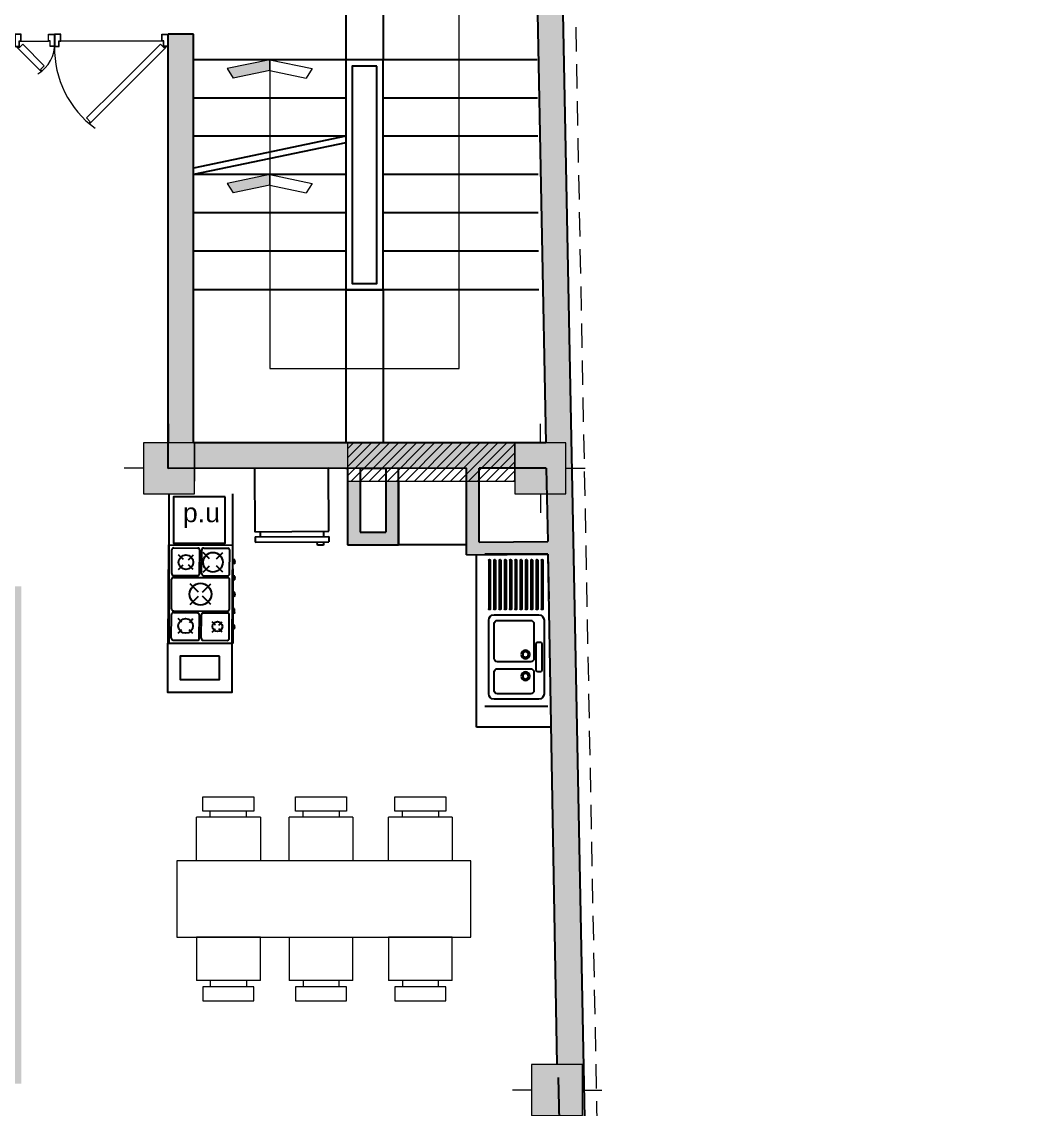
# Model space of a CAD drawing. Header units: inches. Extents: x 70 to 1974, y -315 to 363.
# Drawn here: x 1305.97 to 1313.92, y 227.48 to 236.01 of the extents above; entities that cross this region are included whole.
import ezdxf

# ---------------------------------------------------------------- set-up
doc = ezdxf.new("R2010")
doc.units = ezdxf.units.IN
doc.header["$MEASUREMENT"] = 0
doc.linetypes.add('DASHDOT', pattern=[1, 0.5, -0.25, 0, -0.25])
doc.linetypes.add('DASHED2', pattern=[9.525, 6.35, -3.175])
for name, color, linetype, lineweight in [('1', 19, 'Continuous', 5), ('coulmn', 146, 'Continuous', 13), ('FURN', 155, 'Continuous', 13), ('hidden line', 252, 'Continuous', 5), ('LAYER1', 8, 'Continuous', 9)]:
    doc.layers.add(name, color=color, linetype=linetype, lineweight=lineweight)
doc.layers.add('AX', color=7, linetype='Continuous', lineweight=18, true_color=0xb7ad8f)
for name, color, linetype in [('elev', 8, 'Continuous'), ('fer', 8, 'Continuous'), ('fernesher  01', 8, 'Continuous'), ('Fur', 1, 'Continuous')]:
    doc.layers.add(name, color=color, linetype=linetype)
doc.styles.add('dimention-1', font='arial.ttf', dxfattribs={"height": 1})

# ---------------------------------------------------------------- blocks, each defined once
blk = doc.blocks.new('k1')
at = {"true_color": 0x636466}
h = blk.add_hatch(color=251, dxfattribs=at)
h.dxf.hatch_style = 1
h.paths.add_polyline_path([(-461.0846, -161.5584), (-462.6065, -161.5584), (-462.6065, -162.181), (-462.6065, -162.181), (-462.6065, -162.3188), (-462.4682, -162.3188), (-462.4682, -161.6968), (-461.2229, -161.6968), (-461.2229, -162.942), (-461.0846, -162.942), (-461.0846, -162.8037)])
h.paths.add_polyline_path([(-460.3927, -161.6968), (-459.1475, -161.6968), (-459.1475, -162.942), (-457.907, -162.942), (-457.907, -162.8037), (-459.0091, -162.8037), (-459.0091, -161.5584), (-460.5311, -161.5584), (-460.5311, -162.181), (-461.0846, -162.181), (-461.0846, -162.3194), (-460.3927, -162.3194)])
h.paths.add_polyline_path([(-459.7009, -162.3194), (-459.1475, -162.3194), (-459.1475, -162.181), (-459.8393, -162.181), (-459.8393, -162.8037), (-461.0846, -162.8037), (-461.0846, -162.942), (-459.7009, -162.942)], flags=17)
h.paths.add_polyline_path([(-458.3173, -161.6968), (-457.072, -161.6968), (-457.0735, -162.2633), (-457.0043, -162.2633), (-456.9351, -162.2631), (-456.9337, -161.5584), (-458.4557, -161.5584), (-458.4557, -162.181), (-459.0091, -162.181), (-459.0091, -162.3194), (-458.3173, -162.3194)])
h.paths.add_polyline_path([(-457.434, -165.0145), (-453.6596, -165.0145), (-453.6596, -164.5635), (-457.434, -164.5635)], flags=9)
h.paths.add_polyline_path([(-466.4646, -178.781), (-469.7624, -178.781), (-469.7624, -178.172), (-466.4646, -178.172)], flags=9)
h.paths.add_polyline_path([(-465.7865, -177.1188), (-468.3426, -177.1188), (-468.3426, -176.3458), (-465.7865, -176.3458)], flags=9)
h.paths.add_polyline_path([(-466.6372, -172.2588), (-468.4262, -172.2588), (-468.4262, -171.5854), (-466.6372, -171.5854)], flags=9)
h.paths.add_polyline_path([(-467.4058, -174.7927), (-469.1563, -174.7927), (-469.1563, -174.3652), (-467.4058, -174.3652)], flags=9)
h.paths.add_polyline_path([(-466.5791, -173.4899), (-469.3301, -173.4899), (-469.3301, -173.0249), (-466.5791, -173.0249)], flags=9)
h.paths.add_polyline_path([(-469.0047, -195.6182), (-468.5367, -195.6499), (-468.4415, -195.1099), (-468.9095, -195.0782)], flags=9)
h.paths.add_polyline_path([(-465.4248, -183.2086), (-468.8542, -183.2375), (-468.859, -182.6675), (-465.4296, -182.6386)], flags=9)
h.paths.add_polyline_path([(-469.3327, -170.5279), (-465.1389, -170.5279), (-465.1389, -170.0268), (-469.3327, -170.0268)], flags=9)
h.paths.add_polyline_path([(-469.4484, -194.8322), (-468.9804, -194.864), (-468.8852, -194.324), (-469.3532, -194.2922)], flags=9)
h.paths.add_polyline_path([(-467.2761, -194.8572), (-468.7185, -194.8693), (-468.7236, -194.2619), (-467.2812, -194.2497)], flags=9)
h.paths.add_polyline_path([(-464.4483, -194.8452), (-465.6532, -194.8554), (-465.658, -194.2854), (-464.4531, -194.2752)], flags=9)
h.paths.add_polyline_path([(-466.8236, -194.8161), (-465.8001, -194.8479), (-465.7049, -194.3079), (-466.7283, -194.2761)], flags=9)
h.paths.add_polyline_path([(-468.6542, -184.4538), (-467.9788, -184.4761), (-467.9121, -184.093), (-468.5875, -184.0708)], flags=9)
h.paths.add_polyline_path([(-468.0005, -184.2226), (-467.9115, -184.2308), (-467.8869, -184.09), (-467.976, -184.0818)], flags=9)
h.paths.add_polyline_path([(-469.3709, -184.1154), (-469.3068, -184.1217), (-469.2877, -184.0123), (-469.3518, -184.0059)], flags=9)
h.paths.add_polyline_path([(-469.4589, -184.4456), (-469.3558, -184.4539), (-469.3307, -184.3103), (-469.4338, -184.3019)], flags=9)
h.paths.add_polyline_path([(-469.5642, -184.3939), (-468.6423, -184.4137), (-468.583, -184.0728), (-469.5048, -184.053)], flags=9)
h.paths.add_polyline_path([(-468.6139, -183.8392), (-467.9386, -183.8615), (-467.8718, -183.4785), (-468.5472, -183.4562)], flags=9)
h.paths.add_polyline_path([(-467.9602, -183.5893), (-467.8711, -183.5975), (-467.8466, -183.4567), (-467.9356, -183.4486)], flags=9)
h.paths.add_polyline_path([(-469.3753, -183.5029), (-469.3112, -183.5093), (-469.2922, -183.3999), (-469.3563, -183.3935)], flags=9)
h.paths.add_polyline_path([(-469.4633, -183.8331), (-469.3602, -183.8415), (-469.3352, -183.6978), (-469.4383, -183.6895)], flags=9)
h.paths.add_polyline_path([(-469.5687, -183.7814), (-468.6468, -183.8012), (-468.5875, -183.4604), (-469.5093, -183.4406)], flags=9)
h.paths.add_polyline_path([(-464.47, -193.0711), (-466.41, -193.0875), (-466.415, -192.4875), (-464.4751, -192.4711)], flags=9)
h.paths.add_polyline_path([(-464.4471, -179.8895), (-467.4444, -179.9148), (-467.4494, -179.3223), (-464.4521, -179.297)], flags=9)
h.paths.add_polyline_path([(-464.457, -175.972), (-466.6844, -175.9908), (-466.6894, -175.3983), (-464.462, -175.3795)], flags=9)
h.paths.add_polyline_path([(-464.4659, -178.7758), (-466.5484, -178.7933), (-466.5535, -178.1859), (-464.4711, -178.1683)], flags=9)
h.paths.add_polyline_path([(-464.4666, -174.8525), (-466.289, -174.8679), (-466.294, -174.2754), (-464.4716, -174.26)], flags=9)
h.paths.add_polyline_path([(-464.4687, -173.5351), (-466.4711, -173.552), (-466.476, -172.9745), (-464.4735, -172.9576)], flags=9)
h.paths.add_polyline_path([(-464.498, -172.0947), (-465.5354, -172.1034), (-465.539, -171.6759), (-464.5016, -171.6672)], flags=9)
h.paths.add_polyline_path([(-464.487, -190.9788), (-466.5209, -190.9788), (-466.5209, -190.4838), (-464.487, -190.4838)], flags=9)
h.paths.add_polyline_path([(-464.361, -186.5578), (-469.8351, -186.604), (-469.84, -186.0269), (-464.3658, -185.9807)], flags=9)
h.paths.add_polyline_path([(-464.4788, -192.0283), (-465.4211, -192.0283), (-465.4211, -191.4476), (-464.4788, -191.4476)], flags=9)
h.paths.add_polyline_path([(-464.4729, -195.6192), (-466.4129, -195.6356), (-466.4173, -195.1106), (-464.4774, -195.0942)], flags=9)
h.paths.add_polyline_path([(-467.7853, -195.7628), (-468.3703, -195.7628), (-468.3703, -194.9678), (-467.7853, -194.9678)], flags=9)
h.paths.add_polyline_path([(-466.5666, -185.6325), (-467.5813, -185.6325), (-467.5813, -185.1645), (-466.5666, -185.1645)], flags=9)
h.paths.add_polyline_path([(-464.4327, -185.5774), (-466.2107, -185.5924), (-466.2141, -185.194), (-464.436, -185.179)], flags=9)
h.paths.add_polyline_path([(-465.6546, -185.0812), (-469.0091, -185.0812), (-469.0091, -184.6089), (-465.6546, -184.6089)], flags=9)
h.paths.add_polyline_path([(-466.2428, -184.4307), (-467.9102, -184.4448), (-467.9133, -184.0854), (-466.2458, -184.0713)], flags=9)
h.paths.add_polyline_path([(-466.2566, -183.7842), (-467.5346, -183.795), (-467.538, -183.3956), (-466.2599, -183.3848)], flags=9)
h.paths.add_polyline_path([(-465.0273, -184.3294), (-465.4483, -184.3329), (-465.4513, -183.9785), (-465.0303, -183.9749)], flags=9)
h.paths.add_polyline_path([(-464.3973, -183.8968), (-466.0498, -183.9107), (-466.0528, -183.5562), (-464.4003, -183.5423)], flags=9)
h.paths.add_polyline_path([(-464.455, -185.0631), (-465.6467, -185.0732), (-465.6499, -184.6851), (-464.4582, -184.6751)], flags=9)
h.paths.add_polyline_path([(-469.6945, -185.0329), (-469.0256, -185.0536), (-468.9633, -184.7007), (-469.6323, -184.6799)], flags=9)
h.paths.add_polyline_path([(-454.5593, -188.4483), (-454.6086, -188.4483), (-454.6086, -188.3003), (-454.5593, -188.3003)], flags=9)
h.paths.add_polyline_path([(-453.4972, -188.5378), (-454.5503, -188.5378), (-454.5503, -188.1414), (-453.4972, -188.1414)], flags=9)
h.paths.add_polyline_path([(-454.1227, -187.4118), (-454.172, -187.4118), (-454.172, -187.2638), (-454.1227, -187.2638)], flags=9)
h.paths.add_polyline_path([(-453.4705, -187.5187), (-454.1053, -187.5187), (-454.1053, -187.0937), (-453.4705, -187.0937)], flags=9)
h.paths.add_polyline_path([(-453.9631, -180.2095), (-454.0124, -180.2095), (-454.0124, -180.0615), (-453.9631, -180.0615)], flags=9)
h.paths.add_polyline_path([(-453.745, -181.0596), (-453.7944, -181.0596), (-453.7944, -180.9116), (-453.745, -180.9116)], flags=9)
h.paths.add_polyline_path([(-453.8343, -182.0033), (-453.8837, -182.0033), (-453.8837, -181.8553), (-453.8343, -181.8553)], flags=9)
h.paths.add_polyline_path([(-454.2191, -183.8516), (-454.2685, -183.8516), (-454.2685, -183.7036), (-454.2191, -183.7036)], flags=9)
h.paths.add_polyline_path([(-454.3381, -184.7282), (-454.3874, -184.7282), (-454.3874, -184.5803), (-454.3381, -184.5803)], flags=9)
h.paths.add_polyline_path([(-453.4934, -186.5421), (-454.1745, -186.5421), (-454.1745, -186.1171), (-453.4934, -186.1171)], flags=9)
h.paths.add_polyline_path([(-452.9888, -187.4826), (-453.5455, -187.4826), (-453.5455, -187.1401), (-452.9888, -187.1401)], flags=9)
h.paths.add_polyline_path([(-452.9888, -186.4979), (-453.5455, -186.4979), (-453.5455, -186.1555), (-452.9888, -186.1555)], flags=9)
h.paths.add_polyline_path([(-452.9803, -184.8325), (-454.3481, -184.8325), (-454.3481, -184.3829), (-452.9803, -184.3829)], flags=9)
h.paths.add_polyline_path([(-452.9468, -184.0507), (-454.226, -184.0507), (-454.226, -183.5072), (-452.9468, -183.5072)], flags=9)
h.paths.add_polyline_path([(-453.1169, -182.1053), (-453.8089, -182.1053), (-453.8089, -181.6802), (-453.1169, -181.6802)], flags=9)
h.paths.add_polyline_path([(-453.136, -181.1745), (-453.7422, -181.1745), (-453.7422, -180.729), (-453.136, -180.729)], flags=9)
h.paths.add_polyline_path([(-453.001, -180.3219), (-453.9383, -180.3219), (-453.9383, -179.8723), (-453.001, -179.8723)], flags=9)
h.paths.add_polyline_path([(-452.9331, -173.2627), (-456.203, -173.3197), (-456.2193, -172.3875), (-452.9494, -172.3304)], flags=9)
h.paths.add_polyline_path([(-452.992, -185.4166), (-454.0463, -185.4166), (-454.0463, -185.1486), (-452.992, -185.1486)], flags=9)
h.paths.add_polyline_path([(-452.9712, -185.9599), (-453.9002, -185.9599), (-453.9002, -185.69), (-452.9712, -185.69)], flags=9)
h.paths.add_polyline_path([(-452.9423, -190.734), (-453.6863, -190.734), (-453.6863, -190.4296), (-452.9423, -190.4296)], flags=9)
h.paths.add_polyline_path([(-452.9888, -188.5324), (-453.5455, -188.5324), (-453.5455, -188.1899), (-452.9888, -188.1899)], flags=9)
h.paths.add_polyline_path([(-454.1582, -186.4325), (-454.2075, -186.4325), (-454.2075, -186.2845), (-454.1582, -186.2845)], flags=9)
h.paths.add_polyline_path([(-454.4433, -190.8044), (-455.4942, -190.8044), (-455.4942, -190.3918), (-454.4433, -190.3918)], flags=9)
h.paths.add_polyline_path([(-452.955, -190.1558), (-453.7048, -190.1558), (-453.7048, -189.8345), (-452.955, -189.8345)], flags=9)
h.paths.add_polyline_path([(-455.3858, -190.1388), (-454.5791, -190.1388), (-454.5791, -189.8611), (-455.3858, -189.8611)], flags=9)
h.paths.add_polyline_path([(-453.0879, -175.6578), (-455.011, -175.6578), (-455.011, -175.326), (-453.0879, -175.326)], flags=9)
blk = doc.blocks.new('DBLDR120K')
at = {"linetype": 'Continuous'}
for p, q in [((-1.1397, -0.0777), (-1.1686, -0.1067)), ((-0.4028, -0.4202), (-0.0603, -0.0777)), ((-0.0603, -0.0777), (-0.0314, -0.1067)), ((-1.18, -0.096), (-1.1857, -0.1017)), ((-1.1857, -0.1017), (-0.9948, -0.2926)), ((-1.169, -0.107), (-1.18, -0.096)), ((-0.0143, -0.1017), (-0.3678, -0.4552)), ((-0.031, -0.107), (-0.02, -0.096)), ((-0.02, -0.096), (-0.0143, -0.1017)), ((-1.0001, -0.2759), (-0.9708, -0.2466)), ((-0.9891, -0.287), (-1.0001, -0.2759)), ((-0.9948, -0.2926), (-0.9891, -0.287)), ((-0.6393, -0.6567), (-0.4028, -0.4202)), ((-0.3678, -0.4552), (-0.6153, -0.7027)), ((-0.61, -0.686), (-0.6393, -0.6567)), ((-0.621, -0.697), (-0.61, -0.686)), ((-0.6153, -0.7027), (-0.621, -0.697))]:
    blk.add_line(p, q, dxfattribs=at)
for p, q in [((-1.1519, -0.0545), (-0.9381, -0.0545)), ((-1.1397, -0.0777), (-0.9708, -0.2466)), ((-0.0481, -0.0545), (-0.8419, -0.0545))]:
    blk.add_line(p, q)
for points in [[(-1.1519, -0.0545), (-1.1519, 0), (-1.2, 0), (-1.2, -0.096), (-1.1644, -0.096), (-1.1644, -0.0545)], [(-0.9381, -0.0545), (-0.9381, 0), (-0.89, 0), (-0.89, -0.096), (-0.9256, -0.096), (-0.9256, -0.0545)], [(-0.8419, -0.0545), (-0.8419, 0), (-0.89, 0), (-0.89, -0.096), (-0.8544, -0.096), (-0.8544, -0.0545)], [(-0.0481, -0.0545), (-0.0481, 0), (0, 0), (0, -0.096), (-0.0356, -0.096), (-0.0356, -0.0545)], [(-1.1539, -0.0525), (-1.1539, -0.002), (-1.198, -0.002), (-1.198, -0.094), (-1.1664, -0.094), (-1.1664, -0.0525)], [(-0.9361, -0.0525), (-0.9361, -0.002), (-0.892, -0.002), (-0.892, -0.094), (-0.9236, -0.094), (-0.9236, -0.0525)], [(-0.8439, -0.0525), (-0.8439, -0.002), (-0.888, -0.002), (-0.888, -0.094), (-0.8564, -0.094), (-0.8564, -0.0525)], [(-0.0461, -0.0525), (-0.0461, -0.002), (-0.002, -0.002), (-0.002, -0.094), (-0.0336, -0.094), (-0.0336, -0.0525)]]:
    blk.add_lwpolyline(points, close=True, dxfattribs=at)
for centre, radius, start, end in [((-1.6655, -0.1105), 0.7756, 8.04146, 8.19069), ((-0.1145, -0.1105), 0.7756, 171.80931, 171.95854), ((-1.154, -0.0815), 0.2645, 300.4974, 3.14148), ((-0.1145, -0.1105), 0.7756, 178.92853, 233.96606)]:
    blk.add_arc(centre, radius, start, end)
blk = doc.blocks.new('FLASH2')
at = {"linetype": 'Continuous'}
blk.add_hatch(color=0, dxfattribs=at).paths.add_polyline_path([(-0.0841, 0), (0, 0), (-0.0697, 0.3324), (-0.1439, 0.2855)])
at = {"color": 0, "linetype": 'Continuous'}
for p, q in [((-0.0697, 0.3324), (-0.1439, 0.2855)), ((-0.0841, 0), (-0.1439, 0.2855)), ((0, 0), (-0.0697, 0.3324)), ((-0.0841, 0), (-0.1439, -0.2855)), ((-0.0841, 0), (0, 0)), ((0, 0), (-0.0697, -0.3324)), ((-0.0697, -0.3324), (-0.1439, -0.2855))]:
    blk.add_line(p, q, dxfattribs=at)
blk = doc.blocks.new('AAAA')
at = {"layer": 'AX'}
h = blk.add_hatch(color=256, dxfattribs=at)
h.dxf.hatch_style = 1
h.paths.add_polyline_path([(0.7004, 0.6232), (0.3004, 0.6232), (0.3004, 0.2232), (0.7004, 0.2232)])
at = {"layer": 'AX', "linetype": 'DASHDOT'}
for p, q in [((0.5004, 0.6232), (0.5004, 0.7732)), ((0.3004, 0.4232), (0.1504, 0.4232)), ((0.7004, 0.4232), (0.8504, 0.4232)), ((0.5004, 0.2232), (0.5004, 0.0732))]:
    blk.add_line(p, q, dxfattribs=at)
at = {"layer": 'AX'}
blk.add_lwpolyline([(0.3004, 0.2232), (0.7004, 0.2232), (0.7004, 0.6232), (0.3004, 0.6232)], close=True, dxfattribs=at)
blk = doc.blocks.new('st2')
at = {"layer": 'AX', "linetype": 'Continuous'}
h = blk.add_hatch(dxfattribs=at)
h.set_pattern_fill('ANSI31', color=256, scale=0.4)
h.paths.add_polyline_path([(371.3645, 58.031), (371.3645, 57.731), (372.6773, 57.731), (372.6773, 58.031)])
blk.add_line((371.3645, 58.031), (371.3645, 57.731), dxfattribs=at)
for points in [[(370.1645, 58.031), (370.1645, 57.731)], [(371.3645, 57.731), (372.6773, 57.731), (372.6773, 58.031), (371.3645, 58.031)]]:
    blk.add_lwpolyline(points, dxfattribs=at)
for p in [(369.4641, 57.4078), (372.3769, 57.4078), (372.5078, 52.5309)]:
    blk.add_blockref('AAAA', p, dxfattribs=at)
blk = doc.blocks.new('REFREJRATOR')
at = {"layer": 'fer', "linetype": 'Continuous'}
for p, q in [((0, 0), (-0.6433, 0)), ((-0.6433, 0), (-0.6433, -0.5514)), ((0, -0.5514), (0, 0)), ((-0.6433, -0.5514), (0, -0.5514)), ((-0.5974, -0.5514), (-0.5974, -0.5974)), ((-0.046, -0.5514), (-0.046, -0.5974)), ((-0.6433, -0.5974), (-0.6433, -0.6433)), ((-0.6433, -0.5974), (0, -0.5974)), ((-0.6433, -0.6433), (0, -0.6433)), ((-0.1007, -0.6712), (-0.1007, -0.6433)), ((-0.0472, -0.6433), (-0.0472, -0.6712)), ((0, -0.5974), (0, -0.6433)), ((-0.0472, -0.6712), (-0.1007, -0.6712))]:
    blk.add_line(p, q, dxfattribs=at)
blk = doc.blocks.new('GAZ')
at = {"layer": '1'}
h = blk.add_hatch(color=256, dxfattribs=at)
h.paths.add_polyline_path([(-0.853, -0.65), (-0.853, -0.674), (-0.813, -0.674), (-0.813, -0.65)])
h.paths.add_polyline_path([(-0.647, -0.674), (-0.647, -0.65), (-0.687, -0.65), (-0.687, -0.674)])
h.paths.add_polyline_path([(-0.48, -0.674), (-0.48, -0.65), (-0.52, -0.65), (-0.52, -0.674)])
h.paths.add_polyline_path([(-0.313, -0.674), (-0.313, -0.65), (-0.353, -0.65), (-0.353, -0.674)])
h.paths.add_polyline_path([(-0.187, -0.65), (-0.187, -0.674), (-0.147, -0.674), (-0.147, -0.65)])
at = {"layer": 'fer', "linetype": 'Continuous'}
for p, q in [((-1, 0), (0, 0)), ((-1, 0), (-1, -0.65)), ((0, 0), (0, -0.65)), ((-1, -0.65), (0, -0.65))]:
    blk.add_line(p, q, dxfattribs=at)
at = {"layer": 'fernesher  01', "linetype": 'Continuous'}
for p, q in [((-0.97, -0.05), (-0.97, -0.295)), ((-0.95, -0.03), (-0.71, -0.03)), ((-0.9, -0.1), (-0.863, -0.138)), ((-0.788, -0.138), (-0.75, -0.1)), ((-0.69, -0.05), (-0.69, -0.295)), ((-0.67, -0.05), (-0.67, -0.6)), ((-0.65, -0.03), (-0.35, -0.03)), ((-0.33, -0.05), (-0.33, -0.6)), ((-0.31, -0.05), (-0.31, -0.295)), ((-0.29, -0.03), (-0.05, -0.03)), ((-0.25, -0.1), (-0.202, -0.148)), ((-0.149, -0.149), (-0.1, -0.1)), ((-0.03, -0.05), (-0.03, -0.295)), ((-0.9, -0.25), (-0.863, -0.213)), ((-0.788, -0.213), (-0.75, -0.25)), ((-0.606, -0.219), (-0.521, -0.304)), ((-0.479, -0.304), (-0.394, -0.219)), ((-0.25, -0.25), (-0.202, -0.202)), ((-0.149, -0.201), (-0.1, -0.25)), ((-0.95, -0.315), (-0.71, -0.315)), ((-0.29, -0.315), (-0.05, -0.315)), ((-0.97, -0.355), (-0.97, -0.6)), ((-0.95, -0.335), (-0.71, -0.335)), ((-0.69, -0.355), (-0.69, -0.6)), ((-0.606, -0.431), (-0.521, -0.346)), ((-0.479, -0.346), (-0.394, -0.431)), ((-0.31, -0.355), (-0.31, -0.6)), ((-0.29, -0.335), (-0.05, -0.335)), ((-0.274, -0.35), (-0.209, -0.415)), ((-0.138, -0.415), (-0.074, -0.35)), ((-0.03, -0.355), (-0.03, -0.6)), ((-0.887, -0.447), (-0.851, -0.481)), ((-0.887, -0.548), (-0.851, -0.514)), ((-0.816, -0.481), (-0.78, -0.447)), ((-0.816, -0.514), (-0.78, -0.548)), ((-0.274, -0.55), (-0.209, -0.485)), ((-0.138, -0.485), (-0.074, -0.55)), ((-0.95, -0.62), (-0.71, -0.62)), ((-0.853, -0.674), (-0.853, -0.65)), ((-0.853, -0.674), (-0.853, -0.65)), ((-0.853, -0.674), (-0.853, -0.65)), ((-0.813, -0.674), (-0.813, -0.65)), ((-0.687, -0.674), (-0.687, -0.65)), ((-0.65, -0.62), (-0.35, -0.62)), ((-0.647, -0.674), (-0.647, -0.65)), ((-0.52, -0.674), (-0.52, -0.65)), ((-0.48, -0.674), (-0.48, -0.65)), ((-0.353, -0.674), (-0.353, -0.65)), ((-0.313, -0.674), (-0.313, -0.65)), ((-0.29, -0.62), (-0.05, -0.62)), ((-0.187, -0.674), (-0.187, -0.65)), ((-0.147, -0.674), (-0.147, -0.65)), ((-0.853, -0.674), (-0.813, -0.674)), ((-0.687, -0.674), (-0.647, -0.674)), ((-0.52, -0.674), (-0.48, -0.674)), ((-0.353, -0.674), (-0.313, -0.674)), ((-0.187, -0.674), (-0.147, -0.674))]:
    blk.add_line(p, q, dxfattribs=at)
for points in [[(-0.851, -0.48), (-0.851, -0.481)], [(-0.851, -0.514), (-0.851, -0.515)], [(-0.816, -0.481), (-0.816, -0.48)], [(-0.816, -0.515), (-0.816, -0.514)]]:
    blk.add_lwpolyline(points, dxfattribs=at)
for centre, radius in [((-0.825, -0.175), 0.075), ((-0.175, -0.175), 0.075), ((-0.5, -0.325), 0.111), ((-0.174, -0.45), 0.1), ((-0.829, -0.5), 0.05)]:
    blk.add_circle(centre, radius, dxfattribs=at)
for centre, start, end in [((-0.95, -0.05), 90, 180), ((-0.71, -0.05), 0, 90), ((-0.65, -0.05), 90, 180), ((-0.35, -0.05), 0, 90), ((-0.29, -0.05), 90, 180), ((-0.05, -0.05), 0, 90), ((-0.95, -0.295), 180, 270), ((-0.71, -0.295), 270, 0), ((-0.29, -0.295), 180, 270), ((-0.05, -0.295), 270, 360), ((-0.95, -0.355), 90, 180), ((-0.71, -0.355), 0, 90), ((-0.29, -0.355), 90, 180), ((-0.05, -0.355), 0, 90), ((-0.95, -0.6), 180, 270), ((-0.71, -0.6), 270, 0), ((-0.65, -0.6), 180, 270), ((-0.35, -0.6), 270, 0), ((-0.29, -0.6), 180, 270), ((-0.05, -0.6), 270, 0)]:
    blk.add_arc(centre, 0.02, start, end, dxfattribs=at)
for p in [(-0.833, -0.674), (-0.687, -0.674), (-0.5, -0.674), (-0.333, -0.674), (-0.167, -0.674)]:
    blk.add_point(p, dxfattribs=at)
blk = doc.blocks.new('eg')
at = {"layer": 'Fur', "color": 252}
for p, q in [((0, 0.5), (0, 0)), ((0.6834, 0.4686), (0.1003, 0.4686)), ((0.2746, 0.4397), (0.2746, 0.42)), ((0.4966, 0.4521), (0.2871, 0.4521)), ((0.509, 0.42), (0.509, 0.4397)), ((1.1564, 0.4602), (0.7731, 0.4602)), ((1.1564, 0.4477), (0.7731, 0.4477)), ((1.2043, 0.5), (1.2043, 0)), ((0.0584, 0.4267), (0.0584, 0.0733)), ((0.1, 0.3632), (0.1, 0.1005)), ((0.2735, 0.3889), (0.1257, 0.3889)), ((0.2871, 0.4076), (0.4966, 0.4076)), ((0.2992, 0.1005), (0.2992, 0.3632)), ((0.3531, 0.3632), (0.3531, 0.1005)), ((0.6556, 0.3889), (0.3788, 0.3889)), ((0.6813, 0.1005), (0.6813, 0.3632)), ((0.7252, 0.0733), (0.7252, 0.4267)), ((1.1564, 0.4186), (0.7731, 0.4186)), ((1.1564, 0.4061), (0.7731, 0.4061)), ((1.1564, 0.3769), (0.7731, 0.3769)), ((1.1564, 0.3644), (0.7731, 0.3644)), ((1.1564, 0.3352), (0.7731, 0.3352)), ((1.1564, 0.3227), (0.7731, 0.3227)), ((1.1564, 0.2936), (0.7731, 0.2936)), ((1.1564, 0.2811), (0.7731, 0.2811)), ((1.1564, 0.2519), (0.7731, 0.2519)), ((1.1564, 0.2394), (0.7731, 0.2394)), ((1.1564, 0.2102), (0.7731, 0.2102)), ((1.1564, 0.1977), (0.7731, 0.1977)), ((1.1564, 0.1686), (0.7731, 0.1686)), ((1.1564, 0.1561), (0.7731, 0.1561)), ((1.1564, 0.1269), (0.7731, 0.1269)), ((1.1564, 0.1144), (0.7731, 0.1144)), ((0.1003, 0.0314), (0.6834, 0.0314)), ((0.1257, 0.0748), (0.2735, 0.0748)), ((0.3788, 0.0748), (0.6556, 0.0748)), ((1.1564, 0.0852), (0.7731, 0.0852)), ((1.1564, 0.0727), (0.7731, 0.0727)), ((1.1564, 0.0436), (0.7731, 0.0436)), ((1.1564, 0.0311), (0.7731, 0.0311))]:
    blk.add_line(p, q, dxfattribs=at)
for centre, radius in [((0.2397, 0.3226), 0.034), ((0.2397, 0.3226), 0.0223), ((0.4127, 0.3226), 0.034), ((0.4127, 0.3226), 0.0223)]:
    blk.add_circle(centre, radius, dxfattribs=at)
for centre, radius, start, end in [((0.1003, 0.4267), 0.0418, 90, 180), ((0.2871, 0.4397), 0.0124, 90, 180), ((0.4966, 0.4397), 0.0124, 0, 90), ((0.6834, 0.4267), 0.0418, 0, 90), ((0.7731, 0.454), 0.00625, 90, 270), ((1.1564, 0.454), 0.00625, 270, 90), ((0.1257, 0.3632), 0.0257, 90, 180), ((0.2735, 0.3632), 0.0257, 0, 90), ((0.2871, 0.42), 0.0124, 180, 270), ((0.3788, 0.3632), 0.0257, 90, 180), ((0.4966, 0.42), 0.0124, 270, 0), ((0.6556, 0.3632), 0.0257, 0, 90), ((0.7731, 0.4123), 0.00625, 90, 270), ((0.7731, 0.3706), 0.00625, 90, 270), ((1.1564, 0.4123), 0.00625, 270, 90), ((1.1564, 0.3706), 0.00625, 270, 90), ((0.7731, 0.329), 0.00625, 90, 270), ((0.7731, 0.2873), 0.00625, 90, 270), ((1.1564, 0.329), 0.00625, 270, 90), ((1.1564, 0.2873), 0.00625, 270, 90), ((0.7731, 0.2456), 0.00625, 90, 270), ((0.7731, 0.204), 0.00625, 90, 270), ((1.1564, 0.2456), 0.00625, 270, 90), ((1.1564, 0.204), 0.00625, 270, 90), ((0.1257, 0.1005), 0.0257, 180, 270), ((0.2735, 0.1005), 0.0257, 270, 0), ((0.3788, 0.1005), 0.0257, 180, 270), ((0.6556, 0.1005), 0.0257, 270, 0), ((0.7731, 0.1623), 0.00625, 90, 270), ((0.7731, 0.1206), 0.00625, 90, 270), ((1.1564, 0.1623), 0.00625, 270, 90), ((1.1564, 0.1206), 0.00625, 270, 90), ((0.1003, 0.0733), 0.0418, 180, 270), ((0.6834, 0.0733), 0.0418, 270.00005, 359.99998), ((0.7731, 0.079), 0.00625, 90, 270), ((0.7731, 0.0373), 0.00625, 90, 270), ((1.1564, 0.079), 0.00625, 270, 90), ((1.1564, 0.0373), 0.00625, 270, 90)]:
    blk.add_arc(centre, radius, start, end, dxfattribs=at)
blk = doc.blocks.new('mi')
at = {"layer": 'LAYER1', "linetype": 'ByBlock'}
for p, q in [((389.051, 161.591), (388.551, 161.591)), ((388.001, 161.3864), (388.001, 160.9864)), ((388.1118, 161.3864), (388.001, 161.3864)), ((388.1118, 160.9864), (388.1118, 161.3864)), ((388.1608, 160.9364), (388.1608, 161.4364)), ((388.501, 161.4364), (388.1608, 161.4364)), ((388.501, 160.9364), (388.501, 161.4364)), ((389.101, 160.9364), (389.101, 161.4364)), ((389.101, 161.4364), (389.4412, 161.4364)), ((389.4412, 160.9364), (389.4412, 161.4364)), ((389.4902, 160.9864), (389.4902, 161.3864)), ((389.4902, 161.3864), (389.601, 161.3864)), ((389.601, 161.3864), (389.601, 160.9864)), ((388.1598, 161.3296), (388.1113, 161.3296)), ((389.4422, 161.3296), (389.4907, 161.3296)), ((388.1598, 161.0453), (388.1092, 161.0453)), ((389.4422, 161.0453), (389.4928, 161.0453)), ((388.001, 160.9864), (388.1118, 160.9864)), ((389.601, 160.9864), (389.4902, 160.9864)), ((388.1608, 160.9364), (388.501, 160.9364)), ((389.4412, 160.9364), (389.101, 160.9364)), ((388.1608, 160.2106), (388.1608, 160.7106)), ((388.501, 160.7106), (388.1608, 160.7106)), ((389.101, 160.7106), (389.4412, 160.7106)), ((389.4412, 160.2106), (389.4412, 160.7106)), ((388.001, 160.6606), (388.001, 160.2606)), ((388.1118, 160.6606), (388.001, 160.6606)), ((388.1608, 160.6012), (388.1113, 160.6012)), ((388.1118, 160.2606), (388.1118, 160.6606)), ((389.4412, 160.6012), (389.4907, 160.6012)), ((389.4902, 160.6606), (389.601, 160.6606)), ((389.4902, 160.2606), (389.4902, 160.6606)), ((389.601, 160.6606), (389.601, 160.2606)), ((388.001, 160.2606), (388.1118, 160.2606)), ((388.1113, 160.3187), (388.1608, 160.3187)), ((389.4907, 160.3187), (389.4412, 160.3187)), ((389.601, 160.2606), (389.4902, 160.2606)), ((388.1608, 160.2106), (388.501, 160.2106)), ((389.4412, 160.2106), (389.101, 160.2106)), ((388.1608, 159.4319), (388.1608, 159.9319)), ((388.501, 159.9319), (388.1608, 159.9319)), ((388.501, 159.4319), (388.501, 159.9319)), ((389.101, 159.4319), (389.101, 159.9319)), ((389.101, 159.9319), (389.4412, 159.9319)), ((389.4412, 159.4319), (389.4412, 159.9319)), ((388.001, 159.8819), (388.001, 159.4819)), ((388.1118, 159.8819), (388.001, 159.8819)), ((388.1118, 159.4819), (388.1118, 159.8819)), ((389.4902, 159.8819), (389.601, 159.8819)), ((389.4902, 159.4819), (389.4902, 159.8819)), ((389.601, 159.8819), (389.601, 159.4819)), ((388.1608, 159.8225), (388.1113, 159.8225)), ((389.4412, 159.8225), (389.4907, 159.8225)), ((388.1113, 159.54), (388.1608, 159.54)), ((389.4907, 159.54), (389.4412, 159.54)), ((388.001, 159.4819), (388.1118, 159.4819)), ((388.1608, 159.4319), (388.501, 159.4319)), ((389.4412, 159.4319), (389.101, 159.4319)), ((389.601, 159.4819), (389.4902, 159.4819))]:
    blk.add_line(p, q, dxfattribs=at)
blk.add_lwpolyline([(389.101, 161.591), (388.501, 161.591), (388.501, 159.2864), (389.101, 159.2864)], close=True, dxfattribs=at)

msp = doc.modelspace()

# ---------------------------------------------------------------- hatches: boundary and pattern name
h = msp.add_hatch(color=156)
h.dxf.hatch_style = 1
h.paths.add_polyline_path([(1308.92187, 232.4061), (1308.82187, 232.4061), (1308.82187, 232.0061), (1308.62187, 232.0061), (1308.62187, 232.4061), (1308.52187, 232.4061), (1308.52187, 231.9061), (1308.92187, 231.9061)], flags=17)
h.paths.add_polyline_path([(1307.72177, 232.50513), (1307.62177, 232.50509), (1307.62177, 232.50701), (1308.22589, 232.50345), (1308.22589, 232.50536), (1308.12589, 232.50532), (1308.12589, 232.50404), (1307.72177, 232.50642)], flags=17)
h.paths.add_polyline_path([(1306.9761, 246.31917), (1306.02029, 246.31917), (1306.02029, 246.11917), (1306.9761, 246.11917)])
h.paths.add_polyline_path([(1303.02029, 246.31917), (1302.07351, 246.31917), (1302.06457, 246.11917), (1303.02029, 246.11917)], flags=17)
h.paths.add_polyline_path([(1310.15846, 238.78571), (1309.95845, 238.78408), (1309.98727, 237.31016), (1308.19607, 237.31016), (1308.19607, 237.44867), (1308.00001, 237.44867), (1308.00101, 237.31016), (1308.00101, 237.11016), (1309.99118, 237.11016), (1310.07727, 232.70621), (1307.31546, 232.70495), (1307.31546, 235.91016), (1307.11546, 235.91016), (1307.11546, 232.50486), (1309.45559, 232.50593), (1309.45177, 231.82666), (1309.51041, 231.82649), (1309.5104, 231.82716), (1310.09934, 231.8315), (1310.09824, 231.83152), (1309.55261, 231.82749), (1309.55559, 231.82721), (1310.09438, 231.83119), (1310.09242, 231.93117), (1309.55559, 231.92721), (1309.55559, 232.50597), (1310.08118, 232.50621), (1310.16479, 228.22927), (1310.16389, 228.22927), (1310.16726, 227.72927), (1310.17457, 227.72927), (1310.24813, 223.96624), (1309.61302, 223.9662), (1309.61311, 223.7662), (1310.45208, 223.76634)])
h.paths.add_polyline_path([(1310.16675, 228.12927), (1310.17261, 227.82927), (1310.16658, 227.82927), (1310.16456, 228.12927)], flags=16)
h.paths.add_polyline_path([(1304.31546, 236.82927), (1305.48546, 236.82927), (1305.48546, 236.64635), (1304.31546, 236.64635)], flags=16)
h.paths.add_polyline_path([(1305.58546, 236.82927), (1305.68546, 236.82927), (1305.68546, 235.91016), (1305.58546, 235.91016)], flags=16)
h.paths.add_polyline_path([(1308.01206, 248.81745), (1306.9761, 248.75796), (1306.9761, 248.56946), (1306.9761, 248.55763), (1306.9761, 244.47486), (1307.0761, 244.47486), (1307.0761, 248.56338), (1308.02353, 248.61778)], flags=17)
edge = h.paths.add_edge_path(flags=17)
edge.add_line((1309.9761, 248.93023), (1309.06895, 248.87814))
edge.add_line((1309.06895, 248.87814), (1309.08042, 248.67847))
edge.add_line((1309.08042, 248.67847), (1309.7761, 248.71842))
edge.add_line((1309.7761, 248.71842), (1309.7761, 245.37486))
edge.add_arc((1308.9761, 245.37486), 0.8, 270, 360, ccw=False)
edge.add_line((1308.9761, 244.57486), (1308.0761, 244.57486))
edge.add_line((1308.0761, 244.57486), (1308.0761, 244.47486))
edge.add_line((1308.0761, 244.47486), (1308.9761, 244.47486))
edge.add_arc((1308.9761, 245.37486), 0.9, 270, 360)
edge.add_line((1309.8761, 245.37486), (1309.8761, 245.50314))
edge.add_line((1309.8761, 245.50314), (1309.9761, 245.50314))
edge.add_line((1309.9761, 245.50314), (1309.9761, 248.93023))
edge = h.paths.add_edge_path(flags=17)
edge.add_arc((1303.67896, 230.97024), 0.51112, 90.500188, 176.407167, ccw=False)
edge.add_line((1303.6745, 231.48134), (1304.86546, 231.48134))
edge.add_line((1304.86546, 231.48134), (1304.86546, 231.58134))
edge.add_line((1304.86546, 231.58134), (1303.6745, 231.58134))
edge.add_arc((1303.6745, 230.98134), 0.6, 90, 177.780153)
edge.add_line((1303.07495, 231.00458), (1302.96885, 231.00902))
edge.add_line((1302.96885, 231.00902), (1302.96885, 229.02364))
edge.add_line((1302.96885, 229.02364), (1303.16885, 229.02364))
edge.add_line((1303.16885, 229.02364), (1303.16885, 231.00227))
h.paths.add_polyline_path([(1305.96546, 231.58134), (1305.86546, 231.58134), (1305.86546, 227.87927), (1304.09742, 227.87927), (1304.09742, 227.67927), (1305.41546, 227.67927), (1305.41546, 223.76427), (1306.11383, 223.76427), (1306.11375, 223.96427), (1305.61546, 223.96436), (1305.61546, 227.67927), (1305.96546, 227.67927)])
h.paths.add_polyline_path([(1311.86925, 249.03894), (1311.66948, 249.02747), (1311.85287, 238.99396), (1308.7761, 238.94753), (1308.7761, 239.64753), (1309.1761, 239.64753), (1309.1761, 238.95356), (1309.2761, 238.95507), (1309.2761, 239.74753), (1308.7761, 239.74753), (1308.7761, 243.47486), (1308.6761, 243.47486), (1308.6761, 243.17486), (1308.04536, 243.17486), (1308.04536, 243.07486), (1308.14536, 243.07486), (1308.6761, 243.07486), (1308.67587, 242.77338), (1308.6758, 242.67338), (1308.67462, 241.07338), (1307.27462, 241.07338), (1307.2761, 243.17486), (1307.1761, 243.17486), (1307.1761, 239.94753), (1307.2761, 239.94753), (1307.27462, 240.97338), (1308.67462, 240.97338), (1308.6761, 238.94753), (1307.27856, 238.94753), (1307.27856, 239.17827), (1307.17856, 239.17827), (1307.17856, 238.94753), (1306.88546, 238.94753), (1306.88546, 238.74753), (1307.99047, 238.76971), (1307.99211, 238.54867), (1308.19212, 238.54867), (1308.19047, 238.76975), (1308.19546, 238.76975), (1310.18784, 238.78594), (1312.05779, 238.79789)])
h.paths.add_polyline_path([(1301.58558, 236.92927), (1302.06095, 248.2754), (1302.07054, 248.26765), (1302.05907, 248.46732), (1301.8687, 248.46469), (1300.98773, 227.68765), (1301.18755, 227.67927), (1301.59041, 236.72927), (1304.21546, 236.72927), (1304.21128, 232.58134), (1304.31128, 232.58134), (1304.31546, 234.72927), (1305.71546, 234.72927), (1305.71546, 233.12927), (1305.11546, 233.12927), (1305.11546, 233.02927), (1305.81546, 233.02927), (1305.81546, 234.82927), (1304.31546, 234.82927), (1304.31546, 236.54635), (1305.48546, 236.54635), (1305.48546, 235.62927), (1305.68546, 235.62927), (1305.68546, 235.71016), (1305.91546, 235.71016), (1305.91546, 235.91016), (1305.78546, 235.91016), (1305.78546, 236.92927), (1305.68546, 236.92927), (1305.68546, 239.25919), (1305.48546, 239.25919), (1305.48546, 239.20221), (1305.48892, 239.2022), (1305.48719, 238.62322), (1305.48546, 238.04423), (1305.48546, 236.92927)])

# ---------------------------------------------------------------- linework, layer by layer
for p, q in [((1310.15921, 238.74753), (1310.45208, 223.76634)), ((1309.99118, 237.11016), (1310.07727, 232.70621)), ((1307.11546, 232.50486), (1307.11546, 235.91016)), ((1307.31546, 235.91016), (1307.11546, 235.91016)), ((1307.31546, 232.70495), (1307.31546, 235.91016)), ((1307.11546, 232.70486), (1307.11538, 232.70486)), ((1310.07727, 232.70621), (1307.31546, 232.70495)), ((1309.45559, 232.50593), (1307.11546, 232.50486)), ((1307.31546, 232.50494), (1307.31546, 232.50495)), ((1308.52187, 232.50486), (1308.50906, 232.50486)), ((1308.52187, 232.50486), (1308.52187, 231.9061)), ((1308.82187, 232.505), (1308.62187, 232.50491)), ((1308.62187, 232.50491), (1308.62187, 232.0061)), ((1308.82187, 232.505), (1308.82187, 232.0061)), ((1308.92187, 231.9061), (1308.92187, 232.50505)), ((1309.45559, 231.82636), (1309.45559, 232.50593)), ((1310.08116, 232.50715), (1309.55559, 232.50597)), ((1309.55559, 231.92721), (1309.55559, 232.50597)), ((1310.08116, 232.50715), (1310.09241, 231.93178)), ((1308.92187, 232.4061), (1308.92187, 231.9061)), ((1308.62187, 232.0061), (1308.82187, 232.0061)), ((1308.52187, 231.9061), (1308.92187, 231.9061)), ((1309.55559, 231.92721), (1310.09241, 231.93178)), ((1309.45559, 231.82636), (1310.09436, 231.83179)), ((1310.09436, 231.83179), (1310.10121, 231.48184)), ((1310.09436, 231.83179), (1310.16479, 227.82927)), ((1307.62241, 231.13279), (1307.12241, 231.13574)), ((1310.17457, 227.72927), (1310.24813, 223.96624))]:
    msp.add_line(p, q)
for points in [[(1307.61752, 231.13282), (1307.1108, 231.13282), (1307.1108, 230.75083), (1307.61752, 230.75083)], [(1307.51752, 231.03282), (1307.2108, 231.03282), (1307.2108, 230.85083), (1307.51752, 230.85083)]]:
    msp.add_lwpolyline(points, close=True)
at = {"layer": 'coulmn', "color": 143, "true_color": 0x7aafdf}
for p, q in [((1309.39673, 233.28815), (1309.39673, 236.51016)), ((1307.91221, 235.71016), (1307.91221, 233.28815)), ((1307.91221, 233.28815), (1309.39673, 233.28815))]:
    msp.add_line(p, q, dxfattribs=at)
at = {"layer": 'elev'}
for p, q in [((1308.50896, 237.10991), (1308.50896, 235.71004)), ((1308.80246, 237.11016), (1308.80246, 235.71016)), ((1310.0105, 235.71016), (1307.31546, 235.71016)), ((1308.50896, 235.41016), (1307.31546, 235.41016)), ((1310.0125, 235.41016), (1308.80246, 235.41016)), ((1308.50896, 235.11016), (1307.31546, 235.11016)), ((1308.50896, 235.11016), (1307.31546, 234.86119)), ((1308.50896, 235.0586), (1307.31546, 234.81016)), ((1310.0145, 235.11016), (1308.80246, 235.11016)), ((1308.50896, 234.81016), (1307.31546, 234.81016)), ((1310.0165, 234.81016), (1308.80246, 234.81016)), ((1308.50896, 234.51016), (1307.31546, 234.51016)), ((1310.0185, 234.51016), (1308.80246, 234.51016)), ((1308.50896, 234.21016), (1307.31546, 234.21016)), ((1310.0205, 234.21016), (1308.80246, 234.21016)), ((1310.02149, 233.90619), (1307.31546, 233.90494)), ((1308.50896, 233.90544), (1308.50896, 232.70556)), ((1308.80246, 233.90569), (1308.80246, 232.70568)), ((1307.12187, 232.3061), (1307.12241, 231.13574)), ((1307.62187, 232.30633), (1307.62241, 231.13279)), ((1309.45559, 231.90605), (1308.92187, 231.9061)), ((1309.45559, 231.90605), (1308.92187, 231.90498)), ((1309.53356, 230.47562), (1309.53423, 231.82703)), ((1310.12088, 230.47562), (1309.53356, 230.47562))]:
    msp.add_line(p, q, dxfattribs=at)
for points in [[(1308.80246, 235.71016), (1308.50896, 235.71016), (1308.50896, 233.90544), (1308.80246, 233.90544)], [(1308.75246, 235.66016), (1308.55896, 235.66016), (1308.55896, 233.95544), (1308.75246, 233.95544)], [(1307.56409, 232.28257), (1307.15842, 232.28257), (1307.15842, 231.91898), (1307.56409, 231.91898)]]:
    msp.add_lwpolyline(points, close=True, dxfattribs=at)
msp.add_lwpolyline([(1308.50896, 233.90544), (1308.80246, 233.90544), (1308.80246, 233.90569)], dxfattribs=at)
at = {"layer": 'hidden line', "color": 251, "linetype": 'DASHED2', "ltscale": 0.03, "true_color": 0x636466}
msp.add_lwpolyline([(1292.70716, 184.79525), (1303.42308, 184.52711), (1310.77466, 184.49491), (1310.99765, 198.64355), (1311.01526, 199.76046), (1310.26243, 238.62692), (1312.16015, 238.70254), (1311.8955, 249.15004), (1301.80033, 249.46262), (1300.54407, 219.47823), (1294.1774, 218.82596), (1294.37303, 215.53176), (1293.37743, 215.43804), (1293.00289, 202.10177), (1292.61719, 184.7975)], dxfattribs=at)

# ---------------------------------------------------------------- block references
at = {"xscale": 2, "yscale": 2, "zscale": 2}
msp.add_blockref('k1', (2235.76483, 581.56474), dxfattribs=at)
msp.add_blockref('st2', (937.15737, 174.6751))
at = {"layer": 'coulmn', "color": 143, "true_color": 0x7aafdf, "rotation": 89.99999999999999}
for p in [(1307.91221, 235.71016), (1307.91221, 234.81016)]:
    msp.add_blockref('FLASH2', p, dxfattribs=at)
at = {"layer": 'FURN', "linetype": 'ByBlock', "rotation": 359.9961675300196}
msp.add_blockref('DBLDR120K', (1307.11546, 235.91008), dxfattribs=at)
at = {"layer": 'LAYER1', "linetype": 'ByBlock'}
for name, p, xscale, yscale, zscale, rotation in [('REFREJRATOR', (1308.37321, 232.50837), 0.9000000000014561, 0.9000000000014561, 0.9000000000014561, 0.316853235477229), ('GAZ', (1307.12206, 231.90498), 0.7692307692309441, 0.7692307692309441, 0.7692307692309441, 89.66252637168208), ('eg', (1309.59849, 230.63743), -0.9917441223247465, 0.9917441223247465, 0.9917441223247465, 270)]:
    msp.add_blockref(name, p, dxfattribs=dict(at, xscale=xscale, yscale=yscale, zscale=zscale, rotation=rotation))
at = {"layer": 'LAYER1', "linetype": 'ByBlock', "rotation": 90}
msp.add_blockref('mi', (1468.77556, -159.6723), dxfattribs=at)

# ---------------------------------------------------------------- texts
at = {"layer": 'elev', "insert": (1307.23155, 232.23347), "char_height": 0.15, "attachment_point": 1, "style": 'dimention-1'}
msp.add_mtext_dynamic_manual_height_columns('p.u', width=0.0392844, gutter_width=0.2625, heights=[0], dxfattribs=at)

doc.saveas('drawing.dxf')
